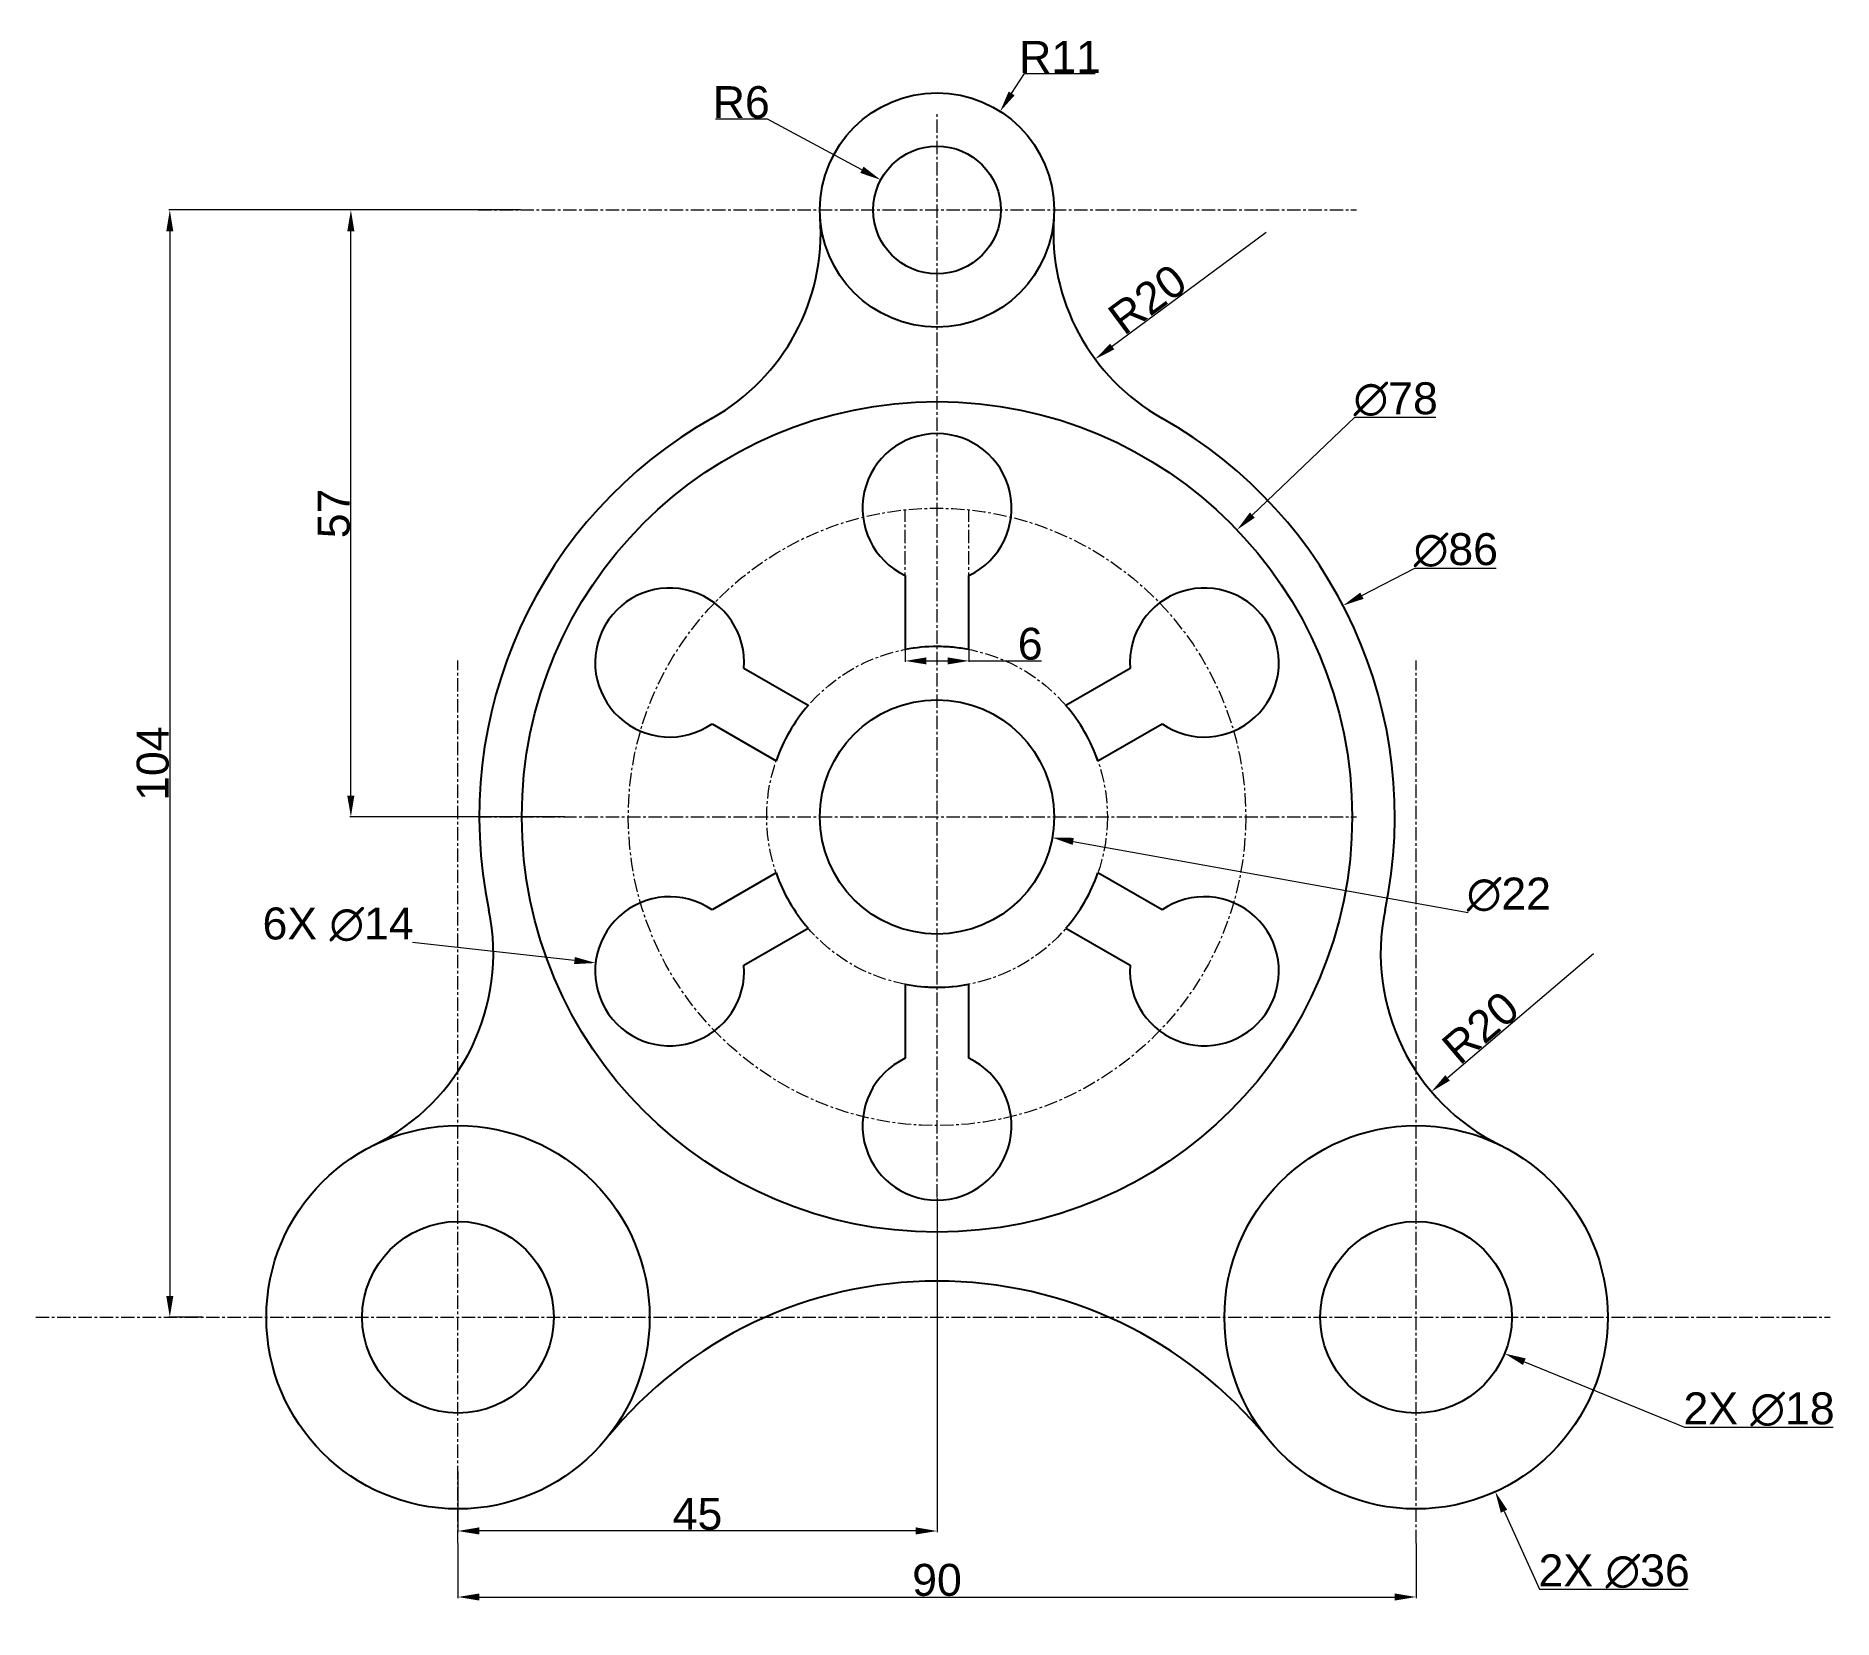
# Model space of a CAD drawing. Header units: millimetres. Extents: x -85 to 84, y -75 to 73.
import ezdxf

# ---------------------------------------------------------------- set-up
doc = ezdxf.new("R2010")
doc.units = ezdxf.units.MM
doc.header["$MEASUREMENT"] = 0
doc.linetypes.add('CENTER', pattern=[2, 1.25, -0.25, 0.25, -0.25])
doc.layers.add('AM_5', color=3, linetype='Continuous', lineweight=15)
doc.layers.add('AM_7', color=4, linetype='CENTER', lineweight=15)
doc.styles.get("Standard").update_dxf_attribs({"font": 'arial.ttf'})
doc.dimstyles.new('AM_ANSI$0', dxfattribs={"dimtxt": 3, "dimasz": 2, "dimexe": 0.1, "dimexo": 0.05, "dimgap": 0.06, "dimtad": 1, "dimtoh": 1, "dimdec": 3, "dimzin": 9, "dimdsep": 46, "dimtxsty": 'Standard', "dimcen": 0, "dimclrd": 256, "dimclre": 256, "dimclrt": 2, "dimadec": 0, "dimazin": 2, "dimtp": 0.1, "dimtm": 0.1, "dimtfac": 0.71, "dimtdec": 3, "dimtofl": 0, "dimtmove": 0, "dimatfit": 3, "dimfxl": 1, "dimtolj": 1, "dimtzin": 7, "dimlwd": -1, "dimlwe": -1, "dimarcsym": 1})
doc.dimstyles.new('AM_ANSI$3', dxfattribs={"dimtxt": 3, "dimasz": 2, "dimexe": 0.1, "dimexo": 0.05, "dimgap": 0.06, "dimtad": 1, "dimtoh": 1, "dimdec": 3, "dimzin": 9, "dimdsep": 46, "dimtxsty": 'Standard', "dimcen": 0, "dimclrd": 256, "dimclre": 256, "dimclrt": 2, "dimadec": 0, "dimazin": 2, "dimtp": 0.1, "dimtm": 0.1, "dimtfac": 0.71, "dimtdec": 3, "dimtofl": 0, "dimtmove": 0, "dimatfit": 0, "dimfxl": 1, "dimtolj": 1, "dimtzin": 7, "dimlwd": -1, "dimlwe": -1, "dimarcsym": 1})
doc.dimstyles.new('AM_ANSI$4', dxfattribs={"dimtxt": 3, "dimasz": 2, "dimexe": 0.1, "dimexo": 0.05, "dimgap": 0.06, "dimtad": 1, "dimtoh": 1, "dimdec": 3, "dimzin": 9, "dimdsep": 46, "dimtxsty": 'Standard', "dimcen": 0, "dimclrd": 256, "dimclre": 256, "dimclrt": 2, "dimadec": 0, "dimazin": 2, "dimtp": 0.1, "dimtm": 0.1, "dimtfac": 0.71, "dimtdec": 3, "dimtofl": 0, "dimtmove": 0, "dimatfit": 0, "dimfxl": 1, "dimtolj": 1, "dimtzin": 7, "dimlwd": -1, "dimlwe": -1, "dimarcsym": 1})

# ---------------------------------------------------------------- blocks, each defined once
blk = doc.blocks.new('*D5')
at = {"layer": 'AM_5', "transparency": 16777216}
for p, q in [((-39.12, 57), (-55.16, 57)), ((-55.06, 2), (-55.06, 55)), ((-34.95, 0), (-55.16, 0))]:
    blk.add_line(p, q, dxfattribs=at)
for points in [[(-55.4, 55), (-54.73, 55), (-55.06, 57)], [(-55.4, 2), (-54.73, 2), (-55.06, 0)]]:
    blk.add_solid(points, dxfattribs=at)
at = {"layer": 'Defpoints', "color": 0, "transparency": 16777216}
for p in [(-55.06, 57), (-39.07, 57), (-34.9, 0)]:
    blk.add_point(p, dxfattribs=at)
at = {"layer": 'AM_5', "color": 2, "transparency": 16777216, "insert": (-56.65, 28.5), "char_height": 3, "attachment_point": 5, "rotation": 90}
blk.add_mtext('\\A1;57', dxfattribs=at)
blk = doc.blocks.new('*D6')
at = {"layer": 'AM_5', "transparency": 16777216}
for p, q in [((-43.16, 57), (-72.17, 57)), ((-72.07, 55), (-72.07, -45)), ((-68.99, -47), (-72.17, -47))]:
    blk.add_line(p, q, dxfattribs=at)
for points in [[(-72.4, 55), (-71.74, 55), (-72.07, 57)], [(-72.4, -45), (-71.74, -45), (-72.07, -47)]]:
    blk.add_solid(points, dxfattribs=at)
at = {"layer": 'Defpoints', "color": 0, "transparency": 16777216}
for p in [(-43.11, 57), (-72.07, -47), (-68.94, -47)]:
    blk.add_point(p, dxfattribs=at)
at = {"layer": 'AM_5', "color": 2, "transparency": 16777216, "insert": (-73.66, 5), "char_height": 3, "attachment_point": 5, "rotation": 90}
blk.add_mtext('\\A1;104', dxfattribs=at)
blk = doc.blocks.new('*D7')
at = {"layer": 'AM_5', "transparency": 16777216}
for p, q in [((-45, -68.26), (-45, -73.37)), ((45, -68.26), (45, -73.37)), ((-43, -73.27), (43, -73.27))]:
    blk.add_line(p, q, dxfattribs=at)
for points in [[(-43, -72.94), (-43, -73.6), (-45, -73.27)], [(43, -72.94), (43, -73.6), (45, -73.27)]]:
    blk.add_solid(points, dxfattribs=at)
at = {"layer": 'Defpoints', "color": 0, "transparency": 16777216}
for p in [(-45, -68.21), (45, -68.21), (45, -73.27)]:
    blk.add_point(p, dxfattribs=at)
at = {"layer": 'AM_5', "color": 2, "transparency": 16777216, "insert": (0, -71.68), "char_height": 3, "attachment_point": 5}
blk.add_mtext('\\A1;90', dxfattribs=at)
blk = doc.blocks.new('*D8')
at = {"layer": 'AM_5', "transparency": 16777216}
for p, q in [((0, -35.8), (0, -67.17)), ((-45, -61.48), (-45, -67.17)), ((-2, -67.07), (-43, -67.07))]:
    blk.add_line(p, q, dxfattribs=at)
for points in [[(-43, -66.73), (-43, -67.4), (-45, -67.07)], [(-2, -66.73), (-2, -67.4), (0, -67.07)]]:
    blk.add_solid(points, dxfattribs=at)
at = {"layer": 'Defpoints', "color": 0, "transparency": 16777216}
for p in [(0, -35.75), (-45, -61.43), (-45, -67.07)]:
    blk.add_point(p, dxfattribs=at)
at = {"layer": 'AM_5', "color": 2, "transparency": 16777216, "insert": (-22.5, -65.48), "char_height": 3, "attachment_point": 5}
blk.add_mtext('\\A1;45', dxfattribs=at)
blk = doc.blocks.new('*D9')
at = {"layer": 'AM_5', "transparency": 16777216}
for p, q in [((-3, 15.67), (-3, 14.55)), ((3, 15.67), (3, 14.55)), ((-1, 14.65), (1, 14.65)), ((3, 14.65), (9.8, 14.65))]:
    blk.add_line(p, q, dxfattribs=at)
for points in [[(-1, 14.98), (-1, 14.32), (-3, 14.65)], [(1, 14.98), (1, 14.32), (3, 14.65)]]:
    blk.add_solid(points, dxfattribs=at)
at = {"layer": 'Defpoints', "color": 0, "transparency": 16777216}
for p in [(-3, 15.72), (3, 15.72), (3, 14.65)]:
    blk.add_point(p, dxfattribs=at)
at = {"layer": 'AM_5', "color": 2, "transparency": 16777216, "insert": (8.75, 16.24), "char_height": 3, "attachment_point": 5}
blk.add_mtext('\\A1;6', dxfattribs=at)
blk = doc.blocks.new('*D10')
at = {"layer": 'AM_5', "transparency": 16777216}
for p, q in [((29.62, 28.34), (39.25, 37.55)), ((39.25, 37.55), (46.87, 37.55))]:
    blk.add_line(p, q, dxfattribs=at)
blk.add_solid([(29.39, 28.59), (29.85, 28.1), (28.18, 26.96)], dxfattribs=at)
at = {"layer": 'Defpoints', "color": 0, "transparency": 16777216}
for p in [(28.18, 26.96), (-28.18, -26.96)]:
    blk.add_point(p, dxfattribs=at)
at = {"layer": 'AM_5', "color": 2, "transparency": 16777216, "insert": (43.09, 39.22), "char_height": 3, "attachment_point": 5}
blk.add_mtext('\\A1;∅78', dxfattribs=at)
blk = doc.blocks.new('*D11')
at = {"layer": 'AM_5', "transparency": 16777216}
for p, q in [((39.92, 20.78), (44.9, 23.37)), ((44.9, 23.37), (52.52, 23.37))]:
    blk.add_line(p, q, dxfattribs=at)
blk.add_solid([(39.76, 21.07), (40.07, 20.48), (38.14, 19.85)], dxfattribs=at)
at = {"layer": 'Defpoints', "color": 0, "transparency": 16777216}
for p in [(38.14, 19.85), (-38.14, -19.85)]:
    blk.add_point(p, dxfattribs=at)
at = {"layer": 'AM_5', "color": 2, "transparency": 16777216, "insert": (48.74, 25.05), "char_height": 3, "attachment_point": 5}
blk.add_mtext('\\A1;∅86', dxfattribs=at)
blk = doc.blocks.new('*D12')
at = {"layer": 'AM_5', "transparency": 16777216}
blk.add_line((12.79, -2.3), (49.9, -8.97), dxfattribs=at)
blk.add_solid([(12.85, -1.97), (12.74, -2.63), (10.83, -1.95)], dxfattribs=at)
at = {"layer": 'Defpoints', "color": 0, "transparency": 16777216}
for p in [(-10.83, 1.95), (10.83, -1.95)]:
    blk.add_point(p, dxfattribs=at)
at = {"layer": 'AM_5', "color": 2, "transparency": 16777216, "insert": (53.72, -7.3), "char_height": 3, "attachment_point": 5}
blk.add_mtext('\\A1;∅22', dxfattribs=at)
blk = doc.blocks.new('*D13')
at = {"layer": 'AM_5', "transparency": 16777216}
for p, q in [((53.27, -65.21), (56.6, -72.54)), ((56.6, -72.54), (70.55, -72.54))]:
    blk.add_line(p, q, dxfattribs=at)
blk.add_solid([(53.57, -65.07), (52.96, -65.35), (52.44, -63.39)], dxfattribs=at)
at = {"layer": 'Defpoints', "color": 0, "transparency": 16777216}
for p in [(37.56, -30.61), (52.44, -63.39)]:
    blk.add_point(p, dxfattribs=at)
at = {"layer": 'AM_5', "color": 2, "transparency": 16777216, "insert": (63.61, -70.87), "char_height": 3, "attachment_point": 5}
blk.add_mtext('\\A1;2X ∅36', dxfattribs=at)
blk = doc.blocks.new('*D14')
at = {"layer": 'AM_5', "transparency": 16777216}
for p, q in [((55.18, -51.17), (70.21, -57.33)), ((70.21, -57.33), (84.17, -57.33))]:
    blk.add_line(p, q, dxfattribs=at)
blk.add_solid([(55.3, -50.86), (55.05, -51.48), (53.33, -50.41)], dxfattribs=at)
at = {"layer": 'Defpoints', "color": 0, "transparency": 16777216}
for p in [(36.67, -43.59), (53.33, -50.41)]:
    blk.add_point(p, dxfattribs=at)
at = {"layer": 'AM_5', "color": 2, "transparency": 16777216, "insert": (77.22, -55.65), "char_height": 3, "attachment_point": 5}
blk.add_mtext('\\A1;2X ∅18', dxfattribs=at)
blk = doc.blocks.new('*D15')
at = {"layer": 'AM_5', "transparency": 16777216}
for p, q in [((7.01, 67.95), (8.21, 69.81)), ((8.21, 69.81), (14.86, 69.81))]:
    blk.add_line(p, q, dxfattribs=at)
blk.add_solid([(6.73, 68.13), (7.29, 67.77), (5.93, 66.26)], dxfattribs=at)
at = {"layer": 'Defpoints', "color": 0, "transparency": 16777216}
for p in [(5.93, 66.26), (0, 57)]:
    blk.add_point(p, dxfattribs=at)
at = {"layer": 'AM_5', "color": 2, "transparency": 16777216, "insert": (11.56, 71.38), "char_height": 3, "attachment_point": 5}
blk.add_mtext('\\A1;R11', dxfattribs=at)
blk = doc.blocks.new('*D16')
at = {"layer": 'AM_5', "transparency": 16777216}
for p, q in [((-15.92, 65.52), (-20.81, 65.52)), ((-7.05, 60.78), (-15.92, 65.52))]:
    blk.add_line(p, q, dxfattribs=at)
blk.add_solid([(-6.9, 61.07), (-7.21, 60.48), (-5.29, 59.83)], dxfattribs=at)
at = {"layer": 'Defpoints', "color": 0, "transparency": 16777216}
for p in [(-5.29, 59.83), (0, 57)]:
    blk.add_point(p, dxfattribs=at)
at = {"layer": 'AM_5', "color": 2, "transparency": 16777216, "insert": (-18.39, 67.11), "char_height": 3, "attachment_point": 5}
blk.add_mtext('\\A1;R6', dxfattribs=at)
blk = doc.blocks.new('*D17')
at = {"layer": 'AM_5', "transparency": 16777216}
blk.add_line((30.93, 54.89), (16.46, 44.18), dxfattribs=at)
blk.add_solid([(16.26, 44.44), (16.66, 43.91), (14.85, 42.99)], dxfattribs=at)
at = {"layer": 'Defpoints', "color": 0, "transparency": 16777216}
for p in [(30.93, 54.89), (14.85, 42.99)]:
    blk.add_point(p, dxfattribs=at)
at = {"layer": 'AM_5', "color": 2, "transparency": 16777216, "insert": (19.77, 48.61), "char_height": 3, "attachment_point": 5, "rotation": 36.5119}
blk.add_mtext('\\A1;R20', dxfattribs=at)
blk = doc.blocks.new('*D18')
at = {"layer": 'AM_5', "transparency": 16777216}
blk.add_line((61.67, -12.85), (47.97, -24.52), dxfattribs=at)
blk.add_solid([(47.75, -24.26), (48.18, -24.77), (46.44, -25.81)], dxfattribs=at)
at = {"layer": 'Defpoints', "color": 0, "transparency": 16777216}
for p in [(61.67, -12.85), (46.44, -25.81)]:
    blk.add_point(p, dxfattribs=at)
at = {"layer": 'AM_5', "color": 2, "transparency": 16777216, "insert": (51.06, -19.8), "char_height": 3, "attachment_point": 5, "rotation": 40.3942}
blk.add_mtext('\\A1;R20', dxfattribs=at)
blk = doc.blocks.new('*D20')
at = {"layer": 'AM_5', "transparency": 16777216}
blk.add_line((-34.06, -13.5), (-49.28, -11.79), dxfattribs=at)
blk.add_solid([(-34.02, -13.16), (-34.1, -13.83), (-32.07, -13.72)], dxfattribs=at)
at = {"layer": 'Defpoints', "color": 0, "transparency": 16777216}
for p in [(-32.07, -13.72), (-18.16, -15.28)]:
    blk.add_point(p, dxfattribs=at)
at = {"layer": 'AM_5', "color": 2, "transparency": 16777216, "insert": (-56.26, -10.11), "char_height": 3, "attachment_point": 5}
blk.add_mtext('\\A1;6X ∅14', dxfattribs=at)

msp = doc.modelspace()

# ---------------------------------------------------------------- linework, layer by layer
for p, q in [((-3, 22.6754), (-3, 15.7162)), ((3, 15.7162), (3, 22.6754)), ((-12.1107, 10.4562), (-18.1375, 13.9358)), ((18.1375, 13.9358), (12.1107, 10.4562)), ((-21.1375, 8.7396), (-15.1107, 5.26)), ((15.1107, 5.26), (21.1375, 8.7396)), ((-15.1107, -5.26), (-21.1375, -8.7396)), ((21.1375, -8.7396), (15.1107, -5.26)), ((-18.1375, -13.9358), (-12.1107, -10.4562)), ((12.1107, -10.4562), (18.1375, -13.9358)), ((-3, -15.7162), (-3, -22.6754)), ((3, -22.6754), (3, -15.7162))]:
    msp.add_line(p, q)
for centre, radius in [((0, 57), 11), ((0, 57), 6), ((0, 0), 39), ((0, 0), 11), ((-45, -47), 18), ((45, -47), 18), ((-45, -47), 9), ((45, -47), 9)]:
    msp.add_circle(centre, radius)
for centre, radius, start, end in [((-30.9278, 54.886), 20, 299.400936, 3.910302), ((30.9278, 54.886), 20, 176.089698, 240.599064), ((0, 0), 43, 119.400936, 191.772782), ((0, 0), 43, 348.227218, 60.599064), ((0, 29), 7, 295.376934, 244.623066), ((-25.1147, 14.5), 7, 355.376934, 304.623066), ((25.1147, 14.5), 7, 235.376934, 184.623066), ((0, 0), 16, 79.193077, 100.806923), ((0, 0), 16, 139.193077, 160.806923), ((0, 0), 16, 19.193077, 40.806923), ((0, 0), 16, 199.193077, 220.806923), ((0, 0), 16, 319.193077, 340.806923), ((-25.1147, -14.5), 7, 55.376934, 4.623066), ((25.1147, -14.5), 7, 175.376934, 124.623066), ((-61.6748, -12.854), 20, 296.027943, 11.772782), ((61.6748, -12.854), 20, 168.227218, 243.972057), ((0, 0), 16, 259.193077, 280.806923), ((0, -29), 7, 115.376934, 64.623066), ((0, -83.5923), 40, 39.116744, 140.883256)]:
    msp.add_arc(centre, radius, start, end)
at = {"layer": 'AM_7'}
for p, q in [((0, -35.7474), (0, 66.0029)), ((-43.1111, 57), (39.407, 57)), ((-3, 15.7162), (-3, 28.8444)), ((3, 15.7162), (3, 28.8444)), ((-45, -68.2087), (-45, 14.6903)), ((45, -68.2087), (45, 14.6903)), ((-43.1111, 0), (39.407, 0)), ((-84.6455, -47), (83.9072, -47))]:
    msp.add_line(p, q, dxfattribs=at)
for radius in [29, 16]:
    msp.add_circle((0, 0), radius, dxfattribs=at)

# ---------------------------------------------------------------- dimensions: what is measured, and where the dimension line sits
at = {"layer": 'AM_5'}
dim = msp.add_radius_dim(center=(0, 57), mpoint=(5.9339, 66.2622), dimstyle='AM_ANSI$4', override={"dimpost": ''}, dxfattribs=at)
dim.commit()
dim.dimension.update_dxf_attribs({"geometry": '*D15', "text_midpoint": (11.5628, 69.8122), "dimtype": 164})
for center, mpoint, picture, middle in [((0, 57), (-5.2899, 59.8314), '*D16', (-18.3946, 65.5193)), ((30.9278, 54.886), (14.8532, 42.9862), '*D17', (20.7219, 47.3307)), ((61.6748, -12.854), (46.4427, -25.8148), '*D18', (52.0894, -21.0101))]:
    dim = msp.add_radius_dim(center=center, mpoint=mpoint, dimstyle='AM_ANSI$4', dxfattribs=at)
    dim.commit()
    dim.dimension.update_dxf_attribs({"geometry": picture, "text_midpoint": middle, "dimtype": 164})
for base, p1, p2, angle, picture, middle in [((-72.0693, -47), (-43.1111, 57), (-68.9437, -47), 90, '*D6', (-73.6611, 5)), ((-45, -67.0659), (0, -35.7474), (-45, -61.4258), 0, '*D8', (-22.5, -65.4803)), ((45, -73.27), (-45, -68.2087), (45, -68.2087), 0, '*D7', (0, -71.6783))]:
    dim = msp.add_linear_dim(base=base, p1=p1, p2=p2, angle=angle, dimstyle='AM_ANSI$0', dxfattribs=at)
    dim.commit()
    dim.dimension.update_dxf_attribs({"geometry": picture, "text_midpoint": middle})
dim = msp.add_linear_dim(base=(-55.062, 57), p1=(-34.8998, 0), p2=(-39.0713, 57), angle=90, dimstyle='AM_ANSI$0', override={"dimpost": ''}, dxfattribs=at)
dim.commit()
dim.dimension.update_dxf_attribs({"geometry": '*D5', "text_midpoint": (-56.6476, 28.5)})
dim = msp.add_diameter_dim_2p(p1=(-28.1794, -26.9615), p2=(28.1794, 26.9615), dimstyle='AM_ANSI$3', override={"dimpost": ''}, dxfattribs=at)
dim.commit()
dim.dimension.update_dxf_attribs({"geometry": '*D10', "text_midpoint": (43.0892, 37.5494), "dimtype": 163})
for p1, p2, picture, middle in [((-38.1418, -19.8546), (38.1418, 19.8546), '*D11', (48.7361, 23.3707)), ((-10.8263, 1.9471), (10.8263, -1.9471), '*D12', (53.7234, -8.9741))]:
    dim = msp.add_diameter_dim_2p(p1=p1, p2=p2, dimstyle='AM_ANSI$3', dxfattribs=at)
    dim.commit()
    dim.dimension.update_dxf_attribs({"geometry": picture, "text_midpoint": middle, "dimtype": 163})
dim = msp.add_linear_dim(base=(3, 14.6494), p1=(-3, 15.7162), p2=(3, 15.7162), angle=0, dimstyle='AM_ANSI$0', dxfattribs=at)
dim.commit()
dim.dimension.update_dxf_attribs({"geometry": '*D9', "text_midpoint": (8.7457, 14.6494), "dimtype": 160})
for p1, p2, text, picture, middle in [((-18.1585, -15.2811), (-32.071, -13.7189), '6X <>', '*D20', (-56.2625, -11.7869)), ((37.5589, -30.6101), (52.4411, -63.3899), '2X <>', '*D13', (63.6051, -72.5431)), ((36.6721, -43.5874), (53.3279, -50.4126), '2X <>', '*D14', (77.2202, -57.3294))]:
    dim = msp.add_diameter_dim_2p(p1=p1, p2=p2, text=text, dimstyle='AM_ANSI$3', override={"dimpost": ''}, dxfattribs=at)
    dim.commit()
    dim.dimension.update_dxf_attribs({"geometry": picture, "text_midpoint": middle, "dimtype": 163})

doc.saveas('drawing.dxf')
